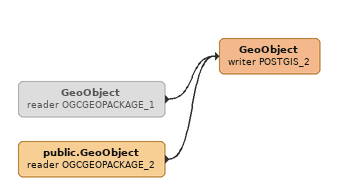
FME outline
GeoObject (reader OGCGEOPACKAGE_1) [off]
    -> GeoObject (writer POSTGIS_2)
public.GeoObject (reader OGCGEOPACKAGE_2)
    -> GeoObject (writer POSTGIS_2)
GeoObject (writer POSTGIS_2)
